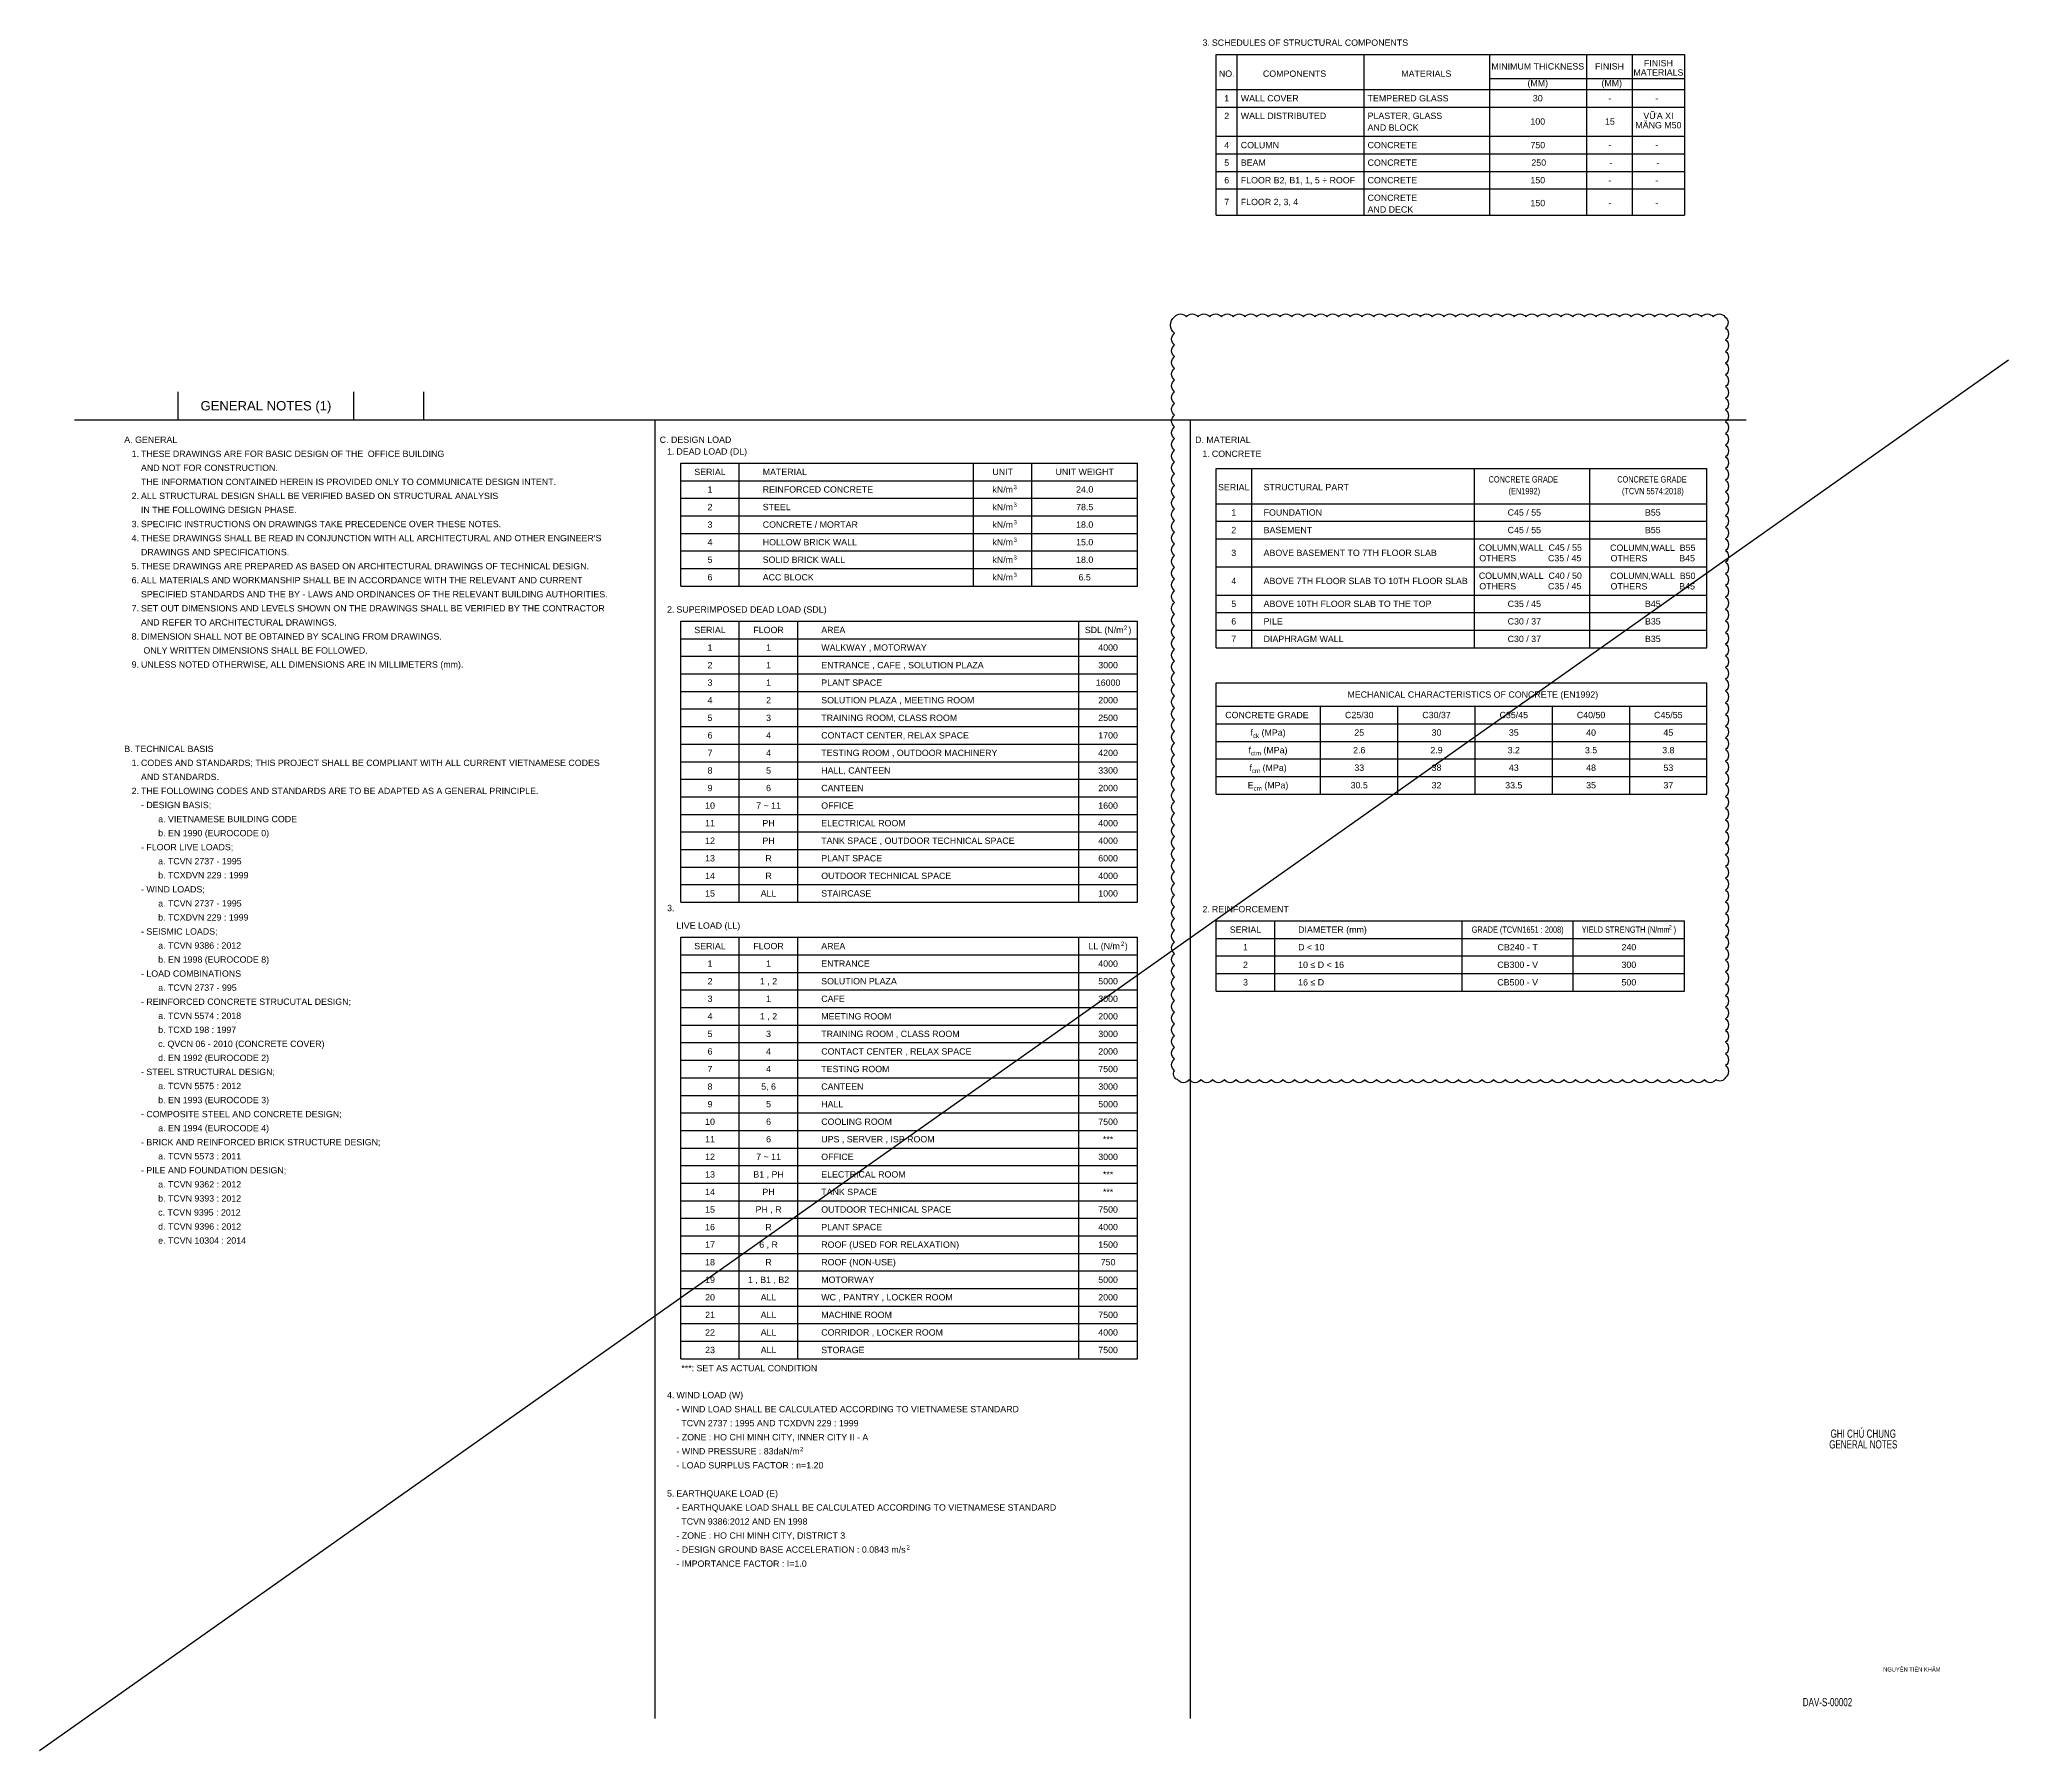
# Model space of a CAD drawing. Header units: millimetres. Extents: x -241424 to 696054, y -125618 to 93710.
# Drawn here: x -81274 to 2826, y -2 to 73079 of the extents above; entities that cross this region are included whole.
import ezdxf
from ezdxf.enums import TextEntityAlignment as Align

# ---------------------------------------------------------------- set-up
doc = ezdxf.new("R2010")
doc.units = ezdxf.units.MM
doc.header["$LTSCALE"] = 7
doc.layers.get('Defpoints').update_dxf_attribs({"color": 6, "linetype": 'CONTINUOUS'})
for name, color, linetype in [('CDC -TEXT KHUNG', 7, 'CONTINUOUS'), ('CDC_06_TEXT', 2, 'CONTINUOUS'), ('WAKU1', 5, 'CONTINUOUS'), ('WAKU2', 4, 'CONTINUOUS')]:
    doc.layers.add(name, color=color, linetype=linetype)
doc.layers.add('KCS_Plotter', color=11, linetype='CONTINUOUS', plot=False)
doc.styles.add('BIGTEXT', font='arial.ttf', dxfattribs={"width": 0.7})
doc.styles.add('DAVI', font='arial.ttf')
doc.styles.add('DAVI-0.8', font='arial.ttf', dxfattribs={"width": 0.8})
doc.styles.add('KT CDC', font='arial.ttf', dxfattribs={"width": 0.85, "height": 200})
doc.styles.add('SMTEXT', font='arial.ttf', dxfattribs={"width": 0.75})

msp = doc.modelspace()

# ---------------------------------------------------------------- linework, layer by layer
at = {"layer": 'Defpoints', "color": 1}
msp.add_lwpolyline([(-32790.1, 61227, -0.5205671), (-32290.1, 61227, -0.5205671), (-31790.1, 61227, -0.5205671), (-31290.1, 61227, -0.5205671), (-30790.1, 61227, -0.5205671), (-30290.1, 61227, -0.5205671), (-29790.1, 61227, -0.5205671), (-29290.1, 61227, -0.5205671), (-28790.1, 61227, -0.5205671), (-28290.1, 61227, -0.5205671), (-27790.1, 61227, -0.5205671), (-27290.1, 61227, -0.5205671), (-26790.1, 61227, -0.5205671), (-26290.1, 61227, -0.5205671), (-25790.1, 61227, -0.5205671), (-25290.1, 61227, -0.5205671), (-24790.1, 61227, -0.5205671), (-24290.1, 61227, -0.5205671), (-23790.1, 61227, -0.5205671), (-23290.1, 61227, -0.5205671), (-22790.1, 61227, -0.5205671), (-22290.1, 61227, -0.5205671), (-21790.1, 61227, -0.5205671), (-21290.1, 61227, -0.5205671), (-20790.1, 61227, -0.5205671), (-20290.1, 61227, -0.5205671), (-19790.1, 61227, -0.5205671), (-19290.1, 61227, -0.5205671), (-18790.1, 61227, -0.5205671), (-18290.1, 61227, -0.5205671), (-17790.1, 61227, -0.5205671), (-17290.1, 61227, -0.5205671), (-16790.1, 61227, -0.5205671), (-16290.1, 61227, -0.5205671), (-15790.1, 61227, -0.5205671), (-15290.1, 61227, -0.5205671), (-14790.1, 61227, -0.5205671), (-14290.1, 61227, -0.5205671), (-13790.1, 61227, -0.5205671), (-13290.1, 61227, -0.5205671), (-12790.1, 61227, -0.5205671), (-12290.1, 61227, -0.5205671), (-11790.1, 61227, -0.5205671), (-11290.1, 61227, -0.5205671), (-10790.1, 61227, -0.5205671), (-10290.1, 61227, -0.5205671), (-9790.1, 61227, -0.5205671), (-9290.1, 61227, -0.5205671), (-9265.6, 60751.4, -0.5205671), (-9265.6, 60251.4, -0.5205671), (-9265.6, 59751.4, -0.5205671), (-9265.6, 59251.4, -0.5205671), (-9265.6, 58751.4, -0.5205671), (-9265.6, 58251.4, -0.5205671), (-9265.6, 57751.4, -0.5205671), (-9265.6, 57251.4, -0.5205671), (-9265.6, 56751.4, -0.5205671), (-9265.6, 56251.4, -0.5205671), (-9265.6, 55751.4, -0.5205671), (-9265.6, 55251.4, -0.5205671), (-9265.6, 54751.4, -0.5205671), (-9265.6, 54251.4, -0.5205671), (-9265.6, 53751.4, -0.5205671), (-9265.6, 53251.4, -0.5205671), (-9265.6, 52751.4, -0.5205671), (-9265.6, 52251.4, -0.5205671), (-9265.6, 51751.4, -0.5205671), (-9265.6, 51251.4, -0.5205671), (-9265.6, 50751.4, -0.5205671), (-9265.6, 50251.4, -0.5205671), (-9265.6, 49751.4, -0.5205671), (-9265.6, 49251.4, -0.5205671), (-9265.6, 48751.4, -0.5205671), (-9265.6, 48251.4, -0.5205671), (-9265.6, 47751.4, -0.5205671), (-9265.6, 47251.4, -0.5205671), (-9265.6, 46751.4, -0.5205671), (-9265.6, 46251.4, -0.5205671), (-9265.6, 45751.4, -0.5205671), (-9265.6, 45251.4, -0.5205671), (-9265.6, 44751.4, -0.5205671), (-9265.6, 44251.4, -0.5205671), (-9265.6, 43751.4, -0.5205671), (-9265.6, 43251.4, -0.5205671), (-9265.6, 42751.4, -0.5205671), (-9265.6, 42251.4, -0.5205671), (-9265.6, 41751.4, -0.5205671), (-9265.6, 41251.4, -0.5205671), (-9265.6, 40751.4, -0.5205671), (-9265.6, 40251.4, -0.5205671), (-9265.6, 39751.4, -0.5205671), (-9265.6, 39251.4, -0.5205671), (-9265.6, 38751.4, -0.5205671), (-9265.6, 38251.4, -0.5205671), (-9265.6, 37751.4, -0.5205671), (-9265.6, 37251.4, -0.5205671), (-9265.6, 36751.4, -0.5205671), (-9265.6, 36251.4, -0.5205671), (-9265.6, 35751.4, -0.5205671), (-9265.6, 35251.4, -0.5205671), (-9265.6, 34751.4, -0.5205671), (-9265.6, 34251.4, -0.5205671), (-9265.6, 33751.4, -0.5205671), (-9265.6, 33251.4, -0.5205671), (-9265.6, 32751.4, -0.5205671), (-9265.6, 32251.4, -0.5205671), (-9265.6, 31751.4, -0.5205671), (-9265.6, 31251.4, -0.5205671), (-9265.6, 30751.4, -0.5205671), (-9265.6, 30251.4, -0.5205671), (-9265.6, 29751.4, -0.5205671), (-9265.6, 29251.4, -0.5205671), (-9265.6, 28751.4, -0.5205671), (-9667.5, 28653.3, -0.5205671), (-10167.5, 28653.3, -0.5205671), (-10667.5, 28653.3, -0.5205671), (-11167.5, 28653.3, -0.5205671), (-11667.5, 28653.3, -0.5205671), (-12167.5, 28653.3, -0.5205671), (-12667.5, 28653.3, -0.5205671), (-13167.5, 28653.3, -0.5205671), (-13667.5, 28653.3, -0.5205671), (-14167.5, 28653.3, -0.5205671), (-14667.5, 28653.3, -0.5205671), (-15167.5, 28653.3, -0.5205671), (-15667.5, 28653.3, -0.5205671), (-16167.5, 28653.3, -0.5205671), (-16667.5, 28653.3, -0.5205671), (-17167.5, 28653.3, -0.5205671), (-17667.5, 28653.3, -0.5205671), (-18167.5, 28653.3, -0.5205671), (-18667.5, 28653.3, -0.5205671), (-19167.5, 28653.3, -0.5205671), (-19667.5, 28653.3, -0.5205671), (-20167.5, 28653.3, -0.5205671), (-20667.5, 28653.3, -0.5205671), (-21167.5, 28653.3, -0.5205671), (-21667.5, 28653.3, -0.5205671), (-22167.5, 28653.3, -0.5205671), (-22667.5, 28653.3, -0.5205671), (-23167.5, 28653.3, -0.5205671), (-23667.5, 28653.3, -0.5205671), (-24167.5, 28653.3, -0.5205671), (-24667.5, 28653.3, -0.5205671), (-25167.5, 28653.3, -0.5205671), (-25667.5, 28653.3, -0.5205671), (-26167.5, 28653.3, -0.5205671), (-26667.5, 28653.3, -0.5205671), (-27167.5, 28653.3, -0.5205671), (-27667.5, 28653.3, -0.5205671), (-28167.5, 28653.3, -0.5205671), (-28667.5, 28653.3, -0.5205671), (-29167.5, 28653.3, -0.5205671), (-29667.5, 28653.3, -0.5205671), (-30167.5, 28653.3, -0.5205671), (-30667.5, 28653.3, -0.5205671), (-31167.5, 28653.3, -0.5205671), (-31667.5, 28653.3, -0.5205671), (-32167.5, 28653.3, -0.5205671), (-32667.5, 28653.3, -0.5205671), (-32790.1, 29030.7, -0.5205671), (-32790.1, 29530.7, -0.5205671), (-32790.1, 30030.7, -0.5205671), (-32790.1, 30530.7, -0.5205671), (-32790.1, 31030.7, -0.5205671), (-32790.1, 31530.7, -0.5205671), (-32790.1, 32030.7, -0.5205671), (-32790.1, 32530.7, -0.5205671), (-32790.1, 33030.7, -0.5205671), (-32790.1, 33530.7, -0.5205671), (-32790.1, 34030.7, -0.5205671), (-32790.1, 34530.7, -0.5205671), (-32790.1, 35030.7, -0.5205671), (-32790.1, 35530.7, -0.5205671), (-32790.1, 36030.7, -0.5205671), (-32790.1, 36530.7, -0.5205671), (-32790.1, 37030.7, -0.5205671), (-32790.1, 37530.7, -0.5205671), (-32790.1, 38030.7, -0.5205671), (-32790.1, 38530.7, -0.5205671), (-32790.1, 39030.7, -0.5205671), (-32790.1, 39530.7, -0.5205671), (-32790.1, 40030.7, -0.5205671), (-32790.1, 40530.7, -0.5205671), (-32790.1, 41030.7, -0.5205671), (-32790.1, 41530.7, -0.5205671), (-32790.1, 42030.7, -0.5205671), (-32790.1, 42530.7, -0.5205671), (-32790.1, 43030.7, -0.5205671), (-32790.1, 43530.7, -0.5205671), (-32790.1, 44030.7, -0.5205671), (-32790.1, 44530.7, -0.5205671), (-32790.1, 45030.7, -0.5205671), (-32790.1, 45530.7, -0.5205671), (-32790.1, 46030.7, -0.5205671), (-32790.1, 46530.7, -0.5205671), (-32790.1, 47030.7, -0.5205671), (-32790.1, 47530.7, -0.5205671), (-32790.1, 48030.7, -0.5205671), (-32790.1, 48530.7, -0.5205671), (-32790.1, 49030.7, -0.5205671), (-32790.1, 49530.7, -0.5205671), (-32790.1, 50030.7, -0.5205671), (-32790.1, 50530.7, -0.5205671), (-32790.1, 51030.7, -0.5205671), (-32790.1, 51530.7, -0.5205671), (-32790.1, 52030.7, -0.5205671), (-32790.1, 52530.7, -0.5205671), (-32790.1, 53030.7, -0.5205671), (-32790.1, 53530.7, -0.5205671), (-32790.1, 54030.7, -0.5205671), (-32790.1, 54530.7, -0.5205671), (-32790.1, 55030.7, -0.5205671), (-32790.1, 55530.7, -0.5205671), (-32790.1, 56030.7, -0.5205671), (-32790.1, 56530.7, -0.5205671), (-32790.1, 57030.7, -0.5205671), (-32790.1, 57530.7, -0.5205671), (-32790.1, 58030.7, -0.5205671), (-32790.1, 58530.7, -0.5205671), (-32790.1, 59030.7, -0.5205671), (-32790.1, 59530.7, -0.5205671), (-32790.1, 60030.7, -0.5205671), (-32790.1, 60530.7, -0.5205671)], format="xyb", close=True, dxfattribs=at)
at = {"layer": 'KCS_Plotter'}
msp.add_line((-81274, -2.5), (2826, 59397.5), dxfattribs=at)
at = {"layer": 'WAKU1'}
for p, q in [((-75349.2, 56832.3), (-75349.2, 58032.3)), ((-67849.2, 56832.3), (-67849.2, 58032.3)), ((-64849.2, 56832.3), (-64849.2, 58032.3)), ((-79774, 56832.3), (-8386, 56832.3)), ((-54982.6, 1362.7), (-54982.6, 56832.3)), ((-32115.9, 1362.7), (-32115.9, 56832.3))]:
    msp.add_line(p, q, dxfattribs=at)
at = {"layer": 'WAKU2'}
for p, q in [((-31015.9, 72440.3), (-11015.9, 72440.3)), ((-31015.9, 65565.3), (-31015.9, 72440.3)), ((-30115.9, 65565.3), (-30115.9, 72440.3)), ((-24700.4, 65565.3), (-24700.4, 72440.3)), ((-19328, 65565.3), (-19328, 72440.3)), ((-15200.9, 72440.3), (-15200.9, 65565.3)), ((-13257.7, 72440.3), (-13257.7, 65565.3)), ((-11015.9, 72440.3), (-11015.9, 65565.3)), ((-31015.9, 70940.3), (-11015.9, 70940.3)), ((-19328, 71415.3), (-11015.9, 71415.3)), ((-31015.9, 70190.3), (-11015.9, 70190.3)), ((-31015.9, 68940.3), (-11015.9, 68940.3)), ((-31015.9, 68190.3), (-11015.9, 68190.3)), ((-31015.9, 67440.3), (-11015.9, 67440.3)), ((-31015.9, 66690.3), (-11015.9, 66690.3)), ((-31015.9, 65565.3), (-11015.9, 65565.3)), ((-53882.6, 54982.3), (-34382.6, 54982.3)), ((-53882.6, 49732.3), (-53882.6, 54982.3)), ((-51382.6, 49732.3), (-51382.6, 54982.3)), ((-41382.6, 49732.3), (-41382.6, 54982.3)), ((-38882.6, 49732.3), (-38882.6, 54982.3)), ((-34382.6, 49732.3), (-34382.6, 54982.3)), ((-31015.9, 47100.3), (-31015.9, 54750.3)), ((-31015.9, 54750.3), (-10056.3, 54750.3)), ((-29490.9, 47100.3), (-29490.9, 54750.3)), ((-19981.4, 47100.3), (-19981.4, 54750.3)), ((-15056.3, 47100.3), (-15056.3, 54750.3)), ((-10056.3, 47100.3), (-10056.3, 54750.3)), ((-53882.6, 54232.3), (-34382.6, 54232.3)), ((-53882.6, 53482.3), (-34382.6, 53482.3)), ((-31015.9, 53250.3), (-10056.3, 53250.3)), ((-53882.6, 52732.3), (-34382.6, 52732.3)), ((-31015.9, 52500.3), (-10056.3, 52500.3)), ((-53882.6, 51982.3), (-34382.6, 51982.3)), ((-31015.9, 51750.3), (-10056.3, 51750.3)), ((-53882.6, 51232.3), (-34382.6, 51232.3)), ((-53882.6, 50482.3), (-34382.6, 50482.3)), ((-31015.9, 50550.3), (-10056.3, 50550.3)), ((-53882.6, 49732.3), (-34382.6, 49732.3)), ((-31015.9, 49350.3), (-10056.3, 49350.3)), ((-53882.6, 48232.3), (-34382.6, 48232.3)), ((-53882.6, 36232.3), (-53882.6, 48232.3)), ((-51382.6, 36232.3), (-51382.6, 48232.3)), ((-48882.6, 36232.3), (-48882.6, 48232.3)), ((-36882.6, 36232.3), (-36882.6, 48232.3)), ((-34382.6, 36232.3), (-34382.6, 48232.3)), ((-31015.9, 48600.3), (-10056.3, 48600.3)), ((-53882.6, 47482.3), (-34382.6, 47482.3)), ((-31015.9, 47850.3), (-10056.3, 47850.3)), ((-31015.9, 47100.3), (-10056.3, 47100.3)), ((-53882.6, 46732.3), (-34382.6, 46732.3)), ((-53882.6, 45982.3), (-34382.6, 45982.3)), ((-31015.9, 45600.3), (-10056.3, 45600.3)), ((-31015.9, 40850.3), (-31015.9, 45600.3)), ((-10056.3, 40850.3), (-10056.3, 45600.3)), ((-53882.6, 45232.3), (-34382.6, 45232.3)), ((-31015.9, 44600.3), (-10056.3, 44600.3)), ((-26556.3, 40850.3), (-26556.3, 44600.3)), ((-23256.3, 40850.3), (-23256.3, 44600.3)), ((-19956.3, 40850.3), (-19956.3, 44600.3)), ((-16656.3, 40850.3), (-16656.3, 44600.3)), ((-13356.3, 40850.3), (-13356.3, 44600.3)), ((-53882.6, 44482.3), (-34382.6, 44482.3)), ((-53882.6, 43732.3), (-34382.6, 43732.3)), ((-31015.9, 43850.3), (-10056.3, 43850.3)), ((-53882.6, 42982.3), (-34382.6, 42982.3)), ((-31015.9, 43100.3), (-10056.3, 43100.3)), ((-53882.6, 42232.3), (-34382.6, 42232.3)), ((-31015.9, 42350.3), (-10056.3, 42350.3)), ((-53882.6, 41482.3), (-34382.6, 41482.3)), ((-31015.9, 41600.3), (-10056.3, 41600.3)), ((-53882.6, 40732.3), (-34382.6, 40732.3)), ((-31015.9, 40850.3), (-10056.3, 40850.3)), ((-53882.6, 39982.3), (-34382.6, 39982.3)), ((-53882.6, 39232.3), (-34382.6, 39232.3)), ((-53882.6, 39232.3), (-34382.6, 39232.3)), ((-53882.6, 38482.3), (-34382.6, 38482.3)), ((-53882.6, 37732.3), (-34382.6, 37732.3)), ((-53882.6, 36982.3), (-34382.6, 36982.3)), ((-53882.6, 36232.3), (-34382.6, 36232.3)), ((-31015.9, 35434.4), (-11015.9, 35434.4)), ((-31015.9, 32434.4), (-31015.9, 35434.4)), ((-28515.9, 32434.4), (-28515.9, 35434.4)), ((-20515.9, 32434.4), (-20515.9, 35434.4)), ((-15765.9, 32434.4), (-15765.9, 35434.4)), ((-11015.9, 32434.4), (-11015.9, 35434.4)), ((-53882.6, 34732.3), (-34382.6, 34732.3)), ((-53882.6, 16732.3), (-53882.6, 34732.3)), ((-51382.6, 16732.3), (-51382.6, 34732.3)), ((-48882.6, 16732.3), (-48882.6, 34732.3)), ((-36882.6, 16732.3), (-36882.6, 34732.3)), ((-34382.6, 16732.3), (-34382.6, 34732.3)), ((-31015.9, 34684.4), (-11015.9, 34684.4)), ((-53882.6, 33982.3), (-34382.6, 33982.3)), ((-31015.9, 33934.4), (-11015.9, 33934.4)), ((-53882.6, 33232.3), (-34382.6, 33232.3)), ((-31015.9, 33184.4), (-11015.9, 33184.4)), ((-53882.6, 32482.3), (-34382.6, 32482.3)), ((-31015.9, 32434.4), (-11015.9, 32434.4)), ((-53882.6, 31732.3), (-34382.6, 31732.3)), ((-53882.6, 30982.3), (-34382.6, 30982.3)), ((-53882.6, 30232.3), (-34382.6, 30232.3)), ((-53882.6, 29482.3), (-34382.6, 29482.3)), ((-53882.6, 28732.3), (-34382.6, 28732.3)), ((-53882.6, 27982.3), (-34382.6, 27982.3)), ((-53882.6, 27232.3), (-34382.6, 27232.3)), ((-53882.6, 26482.3), (-34382.6, 26482.3)), ((-53882.6, 26482.3), (-34382.6, 26482.3)), ((-53882.6, 25732.3), (-34382.6, 25732.3)), ((-53882.6, 24982.3), (-34382.6, 24982.3)), ((-53882.6, 24232.3), (-34382.6, 24232.3)), ((-53882.6, 23482.3), (-34382.6, 23482.3)), ((-53882.6, 22732.3), (-34382.6, 22732.3)), ((-53882.6, 21982.3), (-34382.6, 21982.3)), ((-53882.6, 21232.3), (-34382.6, 21232.3)), ((-53882.6, 20482.3), (-34382.6, 20482.3)), ((-53882.6, 19732.3), (-34382.6, 19732.3)), ((-53882.6, 18982.3), (-34382.6, 18982.3)), ((-53882.6, 18982.3), (-34382.6, 18982.3)), ((-53882.6, 18232.3), (-34382.6, 18232.3)), ((-53882.6, 17482.3), (-34382.6, 17482.3)), ((-53882.6, 16732.3), (-34382.6, 16732.3))]:
    msp.add_line(p, q, dxfattribs=at)

# ---------------------------------------------------------------- texts
at = {"layer": 'CDC -TEXT KHUNG', "style": 'KT CDC', "width": 0.85}
msp.add_text('NGUYỄN TIẾN KHẢM', height=180, dxfattribs=at).set_placement((-2529.8, 3376))
at = {"layer": 'CDC_06_TEXT', "style": 'DAVI'}
for s, p in [('   3.', (-31915.9, 72940.3)), ('   SCHEDULES OF STRUCTURAL COMPONENTS', (-31515.9, 72940.3)), ('WALL COVER', (-29965.9, 70565.3)), ('TEMPERED GLASS', (-24550.4, 70565.3)), ('WALL DISTRIBUTED', (-29965.9, 69815.3)), ('PLASTER, GLASS', (-24550.4, 69815.3)), ('AND BLOCK', (-24550.4, 69315.3)), ('COLUMN', (-29965.9, 68565.3)), ('CONCRETE', (-24550.4, 68565.3)), ('BEAM', (-29965.9, 67815.3)), ('CONCRETE', (-24550.4, 67815.3)), ('FLOOR B2, B1, 1, 5 ÷ ROOF', (-29965.9, 67065.3)), ('CONCRETE', (-24550.4, 67065.3)), ('CONCRETE', (-24550.4, 66315.3)), ('FLOOR 2, 3, 4', (-29965.9, 66135)), ('AND DECK', (-24550.4, 65815.3)), ('A. GENERAL', (-77649.2, 55982.3)), ('   1.', (-77649.2, 55382.3)), ('   THESE DRAWINGS ARE FOR BASIC DESIGN OF THE ', (-77249.2, 55382.3)), ('OFFICE BUILDING', (-67249.2, 55382.3)), ('C. DESIGN LOAD', (-54782.6, 55982.3)), ('   1.', (-54782.6, 55482.3)), ('   DEAD LOAD (DL)', (-54382.6, 55482.3)), ('D. MATERIAL', (-31915.9, 55982.3)), ('   1.', (-31915.9, 55382.3)), ('   CONCRETE', (-31515.9, 55382.3)), ('   AND NOT FOR CONSTRUCTION. ', (-77249.2, 54782.3)), ('MATERIAL', (-50382.6, 54607.3)), ('   THE INFORMATION CONTAINED HEREIN IS PROVIDED ONLY TO COMMUNICATE DESIGN INTENT.', (-77249.2, 54182.3)), ('REINFORCED CONCRETE ', (-50382.6, 53857.3)), ('STRUCTURAL PART', (-28990.9, 53954.2)), ('   2.', (-77649.2, 53582.3)), ('   ALL STRUCTURAL DESIGN SHALL BE VERIFIED BASED ON STRUCTURAL ANALYSIS ', (-77249.2, 53582.3)), ('   IN THE FOLLOWING DESIGN PHASE.', (-77249.2, 52982.3)), ('STEEL ', (-50382.6, 53107.3)), ('FOUNDATION', (-28990.9, 52875.3)), ('   3.', (-77649.2, 52382.3)), ('   SPECIFIC INSTRUCTIONS ON DRAWINGS TAKE PRECEDENCE OVER THESE NOTES. ', (-77249.2, 52382.3)), ('CONCRETE / MORTAR', (-50382.6, 52357.3)), ('BASEMENT', (-28990.9, 52125.3)), ('   4.', (-77649.2, 51782.3)), ("   THESE DRAWINGS SHALL BE READ IN CONJUNCTION WITH ALL ARCHITECTURAL AND OTHER ENGINEER'S", (-77249.2, 51782.3)), ('   DRAWINGS AND SPECIFICATIONS.', (-77249.2, 51182.3)), ('HOLLOW BRICK WALL', (-50382.6, 51607.3)), ('   5.', (-77649.2, 50582.3)), ('   THESE DRAWINGS ARE PREPARED AS BASED ON ARCHITECTURAL DRAWINGS OF TECHNICAL DESIGN.  ', (-77249.2, 50582.3)), ('SOLID BRICK WALL', (-50382.6, 50857.3)), ('ABOVE BASEMENT TO 7TH FLOOR SLAB', (-28990.9, 51150.3)), ('   6.', (-77649.2, 49982.3)), ('   ALL MATERIALS AND WORKMANSHIP SHALL BE IN ACCORDANCE WITH THE RELEVANT AND CURRENT ', (-77249.2, 49982.3)), ('ACC BLOCK ', (-50382.6, 50107.3)), ('ABOVE 7TH FLOOR SLAB TO 10TH FLOOR SLAB', (-28990.9, 49950.3)), ('   7.', (-77649.2, 48782.3)), ('   SPECIFIED STANDARDS AND THE BY - LAWS AND ORDINANCES OF THE RELEVANT BUILDING AUTHORITIES.', (-77249.2, 49382.3)), ('   SET OUT DIMENSIONS AND LEVELS SHOWN ON THE DRAWINGS SHALL BE VERIFIED BY THE CONTRACTOR', (-77249.2, 48782.3)), ('   2.', (-54782.6, 48732.3)), ('   SUPERIMPOSED DEAD LOAD (SDL)', (-54382.6, 48732.3)), ('ABOVE 10TH FLOOR SLAB TO THE TOP', (-28990.9, 48975.3)), ('   AND REFER TO ARCHITECTURAL DRAWINGS.', (-77249.2, 48182.3)), ('AREA', (-47882.6, 47857.3)), ('PILE', (-28990.9, 48225.3)), ('   8.', (-77649.2, 47582.3)), ('   DIMENSION SHALL NOT BE OBTAINED BY SCALING FROM DRAWINGS. ', (-77249.2, 47582.3)), ('    ONLY WRITTEN DIMENSIONS SHALL BE FOLLOWED.', (-77249.2, 46982.3)), ('WALKWAY , MOTORWAY', (-47882.6, 47107.3)), ('DIAPHRAGM WALL', (-28990.9, 47475.3)), ('   9.', (-77649.2, 46382.3)), ('   UNLESS NOTED OTHERWISE, ALL DIMENSIONS ARE IN MILLIMETERS (mm).', (-77249.2, 46382.3)), ('ENTRANCE , CAFE , SOLUTION PLAZA', (-47882.6, 46357.3)), ('PLANT SPACE', (-47882.6, 45607.3)), ('SOLUTION PLAZA , MEETING ROOM', (-47882.6, 44857.3)), ('TRAINING ROOM, CLASS ROOM', (-47882.6, 44107.3)), ('B. TECHNICAL BASIS', (-77649.2, 42782.3)), ('CONTACT CENTER, RELAX SPACE', (-47882.6, 43357.3)), ('   1.', (-77649.2, 42182.3)), ('   CODES AND STANDARDS; THIS PROJECT SHALL BE COMPLIANT WITH ALL CURRENT VIETNAMESE CODES ', (-77249.2, 42182.3)), ('TESTING ROOM , OUTDOOR MACHINERY', (-47882.6, 42607.3)), ('   AND STANDARDS.', (-77249.2, 41582.3)), ('CANTEEN', (-47882.6, 41107.3)), ('HALL, CANTEEN', (-47882.6, 41857.3)), ('   2.', (-77649.2, 40982.3)), ('   THE FOLLOWING CODES AND STANDARDS ARE TO BE ADAPTED AS A GENERAL PRINCIPLE. ', (-77249.2, 40982.3)), ('   - DESIGN BASIS; ', (-77249.2, 40382.3)), ('OFFICE', (-47882.6, 40357.3)), ('          a. VIETNAMESE BUILDING CODE', (-77249.2, 39782.3)), ('ELECTRICAL ROOM', (-47882.6, 39607.3)), ('   - FLOOR LIVE LOADS;', (-77249.2, 38582.3)), ('          b. EN 1990 (EUROCODE 0)', (-77249.2, 39182.3)), ('TANK SPACE , OUTDOOR TECHNICAL SPACE', (-47882.6, 38857.3)), ('          a. TCVN 2737 - 1995', (-77249.2, 37982.3)), ('PLANT SPACE', (-47882.6, 38107.3)), ('          b. TCXDVN 229 : 1999', (-77249.2, 37382.3)), ('OUTDOOR TECHNICAL SPACE', (-47882.6, 37357.3)), ('   - WIND LOADS; ', (-77249.2, 36782.3)), ('          a. TCVN 2737 - 1995', (-77249.2, 36182.3)), ('STAIRCASE', (-47882.6, 36607.3)), ('          b. TCXDVN 229 : 1999', (-77249.2, 35582.3)), ('   3.', (-54782.6, 35982.3)), ('   LIVE LOAD (LL)', (-54382.6, 35232.3)), ('   2.', (-31915.9, 35934.4)), ('   REINFORCEMENT ', (-31515.9, 35934.4)), ('   - SEISMIC LOADS;', (-77249.2, 34982.3)), ('          a. TCVN 9386 : 2012', (-77249.2, 34382.3)), ('AREA', (-47882.6, 34357.3)), ('DIAMETER (mm)', (-27515.9, 35059.4)), ('          b. EN 1998 (EUROCODE 8)', (-77249.2, 33782.3)), ('ENTRANCE', (-47882.6, 33607.3)), ('10 ≤ D < 16', (-27515.9, 33559.4)), ('D < 10', (-27515.9, 34309.4)), ('   - LOAD COMBINATIONS', (-77249.2, 33182.3)), ('SOLUTION PLAZA', (-47882.6, 32857.3)), ('16 ≤ D ', (-27515.9, 32809.4)), ('   - REINFORCED CONCRETE STRUCUTAL DESIGN; ', (-77249.2, 31982.3)), ('          a. TCVN 2737 - 995', (-77249.2, 32582.3)), ('CAFE', (-47882.6, 32107.3)), ('          a. TCVN 5574 : 2018', (-77249.2, 31382.3)), ('MEETING ROOM', (-47882.6, 31357.3)), ('          c. QVCN 06 - 2010 (CONCRETE COVER)', (-77249.2, 30182.3)), ('          b. TCXD 198 : 1997', (-77249.2, 30782.3)), ('TRAINING ROOM , CLASS ROOM', (-47882.6, 30607.3)), ('          d. EN 1992 (EUROCODE 2)', (-77249.2, 29582.3)), ('CONTACT CENTER , RELAX SPACE', (-47882.6, 29857.3)), ('   - STEEL STRUCTURAL DESIGN; ', (-77249.2, 28982.3)), ('TESTING ROOM', (-47882.6, 29107.3)), ('          a. TCVN 5575 : 2012', (-77249.2, 28382.3)), ('          b. EN 1993 (EUROCODE 3)', (-77249.2, 27782.3)), ('CANTEEN', (-47882.6, 28357.3)), ('   - COMPOSITE STEEL AND CONCRETE DESIGN; ', (-77249.2, 27182.3)), ('COOLING ROOM', (-47882.6, 26857.3)), ('HALL', (-47882.6, 27607.3)), ('   - BRICK AND REINFORCED BRICK STRUCTURE DESIGN; ', (-77249.2, 25982.3)), ('          a. EN 1994 (EUROCODE 4)', (-77249.2, 26582.3)), ('UPS , SERVER , ISP ROOM', (-47882.6, 26107.3)), ('          a. TCVN 5573 : 2011', (-77249.2, 25382.3)), ('OFFICE', (-47882.6, 25357.3)), ('   - PILE AND FOUNDATION DESIGN; ', (-77249.2, 24782.3)), ('ELECTRICAL ROOM', (-47882.6, 24607.3)), ('          a. TCVN 9362 : 2012', (-77249.2, 24182.3)), ('          b. TCVN 9393 : 2012', (-77249.2, 23582.3)), ('TANK SPACE', (-47882.6, 23857.3)), ('          c. TCVN 9395 : 2012', (-77249.2, 22982.3)), ('OUTDOOR TECHNICAL SPACE', (-47882.6, 23107.3)), ('          d. TCVN 9396 : 2012', (-77249.2, 22382.3)), ('          e. TCVN 10304 : 2014', (-77249.2, 21782.3)), ('PLANT SPACE', (-47882.6, 22357.3)), ('ROOF (USED FOR RELAXATION)', (-47882.6, 21607.3)), ('ROOF (NON-USE)', (-47882.6, 20857.3)), ('MOTORWAY', (-47882.6, 20107.3)), ('WC , PANTRY , LOCKER ROOM', (-47882.6, 19357.3)), ('MACHINE ROOM', (-47882.6, 18607.3)), ('CORRIDOR , LOCKER ROOM', (-47882.6, 17857.3)), ('STORAGE', (-47882.6, 17107.3)), ('     ***: SET AS ACTUAL CONDITION', (-54382.6, 16332.3)), ('   4.', (-54782.6, 15182.3)), ('   WIND LOAD (W)', (-54382.6, 15182.3)), ('   - WIND LOAD SHALL BE CALCULATED ACCORDING TO VIETNAMESE STANDARD ', (-54382.6, 14582.3)), ('   - ZONE : HO CHI MINH CITY, INNER CITY II - A', (-54382.6, 13382.3)), ('     TCVN 2737 : 1995 AND TCXDVN 229 : 1999', (-54382.6, 13982.3)), ('   - WIND PRESSURE : 83daN/m', (-54382.6, 12782.3)), ('   - LOAD SURPLUS FACTOR : n=1.20', (-54382.6, 12182.3)), ('   5.', (-54782.6, 10982.3)), ('   EARTHQUAKE LOAD (E)', (-54382.6, 10982.3)), ('   - EARTHQUAKE LOAD SHALL BE CALCULATED ACCORDING TO VIETNAMESE STANDARD ', (-54382.6, 10382.3)), ('   - ZONE : HO CHI MINH CITY, DISTRICT 3', (-54382.6, 9182.3)), ('     TCVN 9386:2012 AND EN 1998', (-54382.6, 9782.3)), ('   - DESIGN GROUND BASE ACCELERATION : 0.0843 m/s', (-54382.6, 8582.3)), ('   - IMPORTANCE FACTOR : I=1.0', (-54382.6, 7982.3))]:
    msp.add_text(s, height=270, dxfattribs=at).set_placement(p, align=Align.MIDDLE_LEFT)
for s, height, p in [('NO.', 270, (-30565.9, 71615.3)), ('COMPONENTS', 270, (-27669.4, 71615.3)), ('MATERIALS', 270, (-22042.3, 71615.3)), ('MINIMUM THICKNESS', 270, (-17281.5, 71928)), ('FINISH', 270, (-14219.9, 71928)), ('MATERIALS', 270, (-12129.9, 71665.3)), ('FINISH', 270, (-12129.9, 72065.3)), ('1', 270, (-30565.9, 70565.3)), ('(MM)', 270, (-17281.5, 71210.8)), ('30', 270, (-17281.5, 70565.3)), ('(MM)', 270, (-14122.4, 71210.8)), ('2', 270, (-30565.9, 69815.3)), ('-', 270, (-14202.1, 70565.3)), ('VỮA XI', 270, (-12129.9, 69815.3)), ('-', 270, (-12196.8, 70565.3)), ('100', 270, (-17281.5, 69573.3)), ('15', 270, (-14202.1, 69573.3)), ('MĂNG M50', 270, (-12129.9, 69415.3)), ('4', 270, (-30565.9, 68565.3)), ('750', 270, (-17281.5, 68565.3)), ('-', 270, (-14202.1, 68565.3)), ('-', 270, (-12196.8, 68565.3)), ('5', 270, (-30565.9, 67815.3)), ('250', 270, (-17241.3, 67815.3)), ('-', 270, (-14161.9, 67815.3)), ('-', 270, (-12156.6, 67815.3)), ('6', 270, (-30565.9, 67065.3)), ('150', 270, (-17281.5, 67065.3)), ('-', 270, (-14202.1, 67065.3)), ('-', 270, (-12196.8, 67065.3)), ('7', 270, (-30565.9, 66135)), ('150', 270, (-17281.5, 66089.8)), ('-', 270, (-14202.1, 66089.8)), ('-', 270, (-12196.8, 66089.8)), ('GENERAL NOTES (1)', 400, (-71599.2, 57432.3)), ('SERIAL', 270, (-52632.6, 54607.3)), ('UNIT', 270, (-40132.6, 54607.3)), ('UNIT WEIGHT', 270, (-36632.6, 54607.3)), ('1', 270, (-52632.6, 53857.3)), ('kN/m', 270, (-40132.6, 53857.3)), ('3', 180, (-39598.9, 53957.3)), ('24.0', 270, (-36632.6, 53857.3)), ('SERIAL', 270, (-30265.9, 53954.2)), ('2', 270, (-52632.6, 53107.3)), ('kN/m', 270, (-40132.6, 53107.3)), ('3', 180, (-39598.9, 53207.3)), ('78.5', 270, (-36632.6, 53107.3)), ('1', 270, (-30265.9, 52875.3)), ('C45 / 55', 270, (-17856.3, 52875.3)), ('B55', 270, (-12370.6, 52875.3)), ('3', 270, (-52632.6, 52357.3)), ('kN/m', 270, (-40132.6, 52357.3)), ('3', 180, (-39598.9, 52457.3)), ('18.0', 270, (-36632.6, 52357.3)), ('2', 270, (-30265.9, 52125.3)), ('C45 / 55', 270, (-17856.3, 52125.3)), ('B55', 270, (-12370.6, 52125.3)), ('4', 270, (-52632.6, 51607.3)), ('kN/m', 270, (-40132.6, 51607.3)), ('3', 180, (-39598.9, 51707.3)), ('15.0', 270, (-36632.6, 51607.3)), ('COLUMN,WALL  C45 / 55', 270, (-17598.9, 51375.3)), ('COLUMN,WALL  B55', 270, (-12370.6, 51371.1)), ('5', 270, (-52632.6, 50857.3)), ('kN/m', 270, (-40132.6, 50857.3)), ('3', 180, (-39598.9, 50957.3)), ('18.0', 270, (-36632.6, 50857.3)), ('3', 270, (-30265.9, 51150.3)), ('OTHERS             C35 / 45', 270, (-17598.9, 50925.3)), ('OTHERS             B45', 270, (-12370.6, 50921.1)), ('6', 270, (-52632.6, 50107.3)), ('kN/m', 270, (-40132.6, 50107.3)), ('3', 180, (-39598.9, 50207.3)), ('6.5', 270, (-36632.6, 50107.3)), ('4', 270, (-30265.9, 49950.3)), ('COLUMN,WALL  C40 / 50', 270, (-17598.9, 50175.3)), ('OTHERS             C35 / 45', 270, (-17598.9, 49725.3)), ('COLUMN,WALL  B50', 270, (-12369.2, 50171.1)), ('OTHERS             B45', 270, (-12370.6, 49721.1)), ('5', 270, (-30265.9, 48975.3)), ('C35 / 45', 270, (-17856.3, 48975.3)), ('B45', 270, (-12370.6, 48975.3)), ('SERIAL', 270, (-52632.6, 47857.3)), ('FLOOR', 270, (-50132.6, 47857.3)), ('SDL (N/m  )', 270, (-35632.6, 47857.3)), ('2', 180, (-34881.5, 47957.3)), ('6', 270, (-30265.9, 48225.3)), ('C30 / 37', 270, (-17856.3, 48225.3)), ('B35', 270, (-12369.2, 48225.3)), ('1', 270, (-52632.6, 47107.3)), ('1', 270, (-50132.6, 47107.3)), ('4000', 270, (-35632.6, 47107.3)), ('7', 270, (-30265.9, 47475.3)), ('C30 / 37', 270, (-17856.3, 47475.3)), ('B35', 270, (-12369.2, 47475.3)), ('2', 270, (-52632.6, 46357.3)), ('1', 270, (-50132.6, 46357.3)), ('3000', 270, (-35632.6, 46357.3)), ('3', 270, (-52632.6, 45607.3)), ('1', 270, (-50132.6, 45607.3)), ('16000', 270, (-35632.6, 45607.3)), ('4', 270, (-52632.6, 44857.3)), ('2', 270, (-50132.6, 44857.3)), ('2000', 270, (-35632.6, 44857.3)), ('MECHANICAL CHARACTERISTICS OF CONCRETE (EN1992)', 270, (-20056.3, 45100.3)), ('5', 270, (-52632.6, 44107.3)), ('3', 270, (-50132.6, 44107.3)), ('2500', 270, (-35632.6, 44107.3)), ('CONCRETE GRADE ', 270, (-28796, 44225.3)), ('C25/30', 270, (-24906.3, 44225.3)), ('C30/37', 270, (-21606.3, 44225.3)), ('C35/45', 270, (-18306.3, 44225.3)), ('C40/50', 270, (-15006.3, 44225.3)), ('C45/55', 270, (-11706.3, 44225.3)), ('6', 270, (-52632.6, 43357.3)), ('4', 270, (-50132.6, 43357.3)), ('1700', 270, (-35632.6, 43357.3)), ('25', 270, (-24906.3, 43475.3)), ('30', 270, (-21606.3, 43475.3)), ('35', 270, (-18306.3, 43475.3)), ('40', 270, (-15006.3, 43475.3)), ('45', 270, (-11706.3, 43475.3)), ('7', 270, (-52632.6, 42607.3)), ('4', 270, (-50132.6, 42607.3)), ('4200', 270, (-35632.6, 42607.3)), ('2.6', 270, (-24906.3, 42725.3)), ('33', 270, (-24906.3, 41975.3)), ('2.9', 270, (-21606.3, 42725.3)), ('38', 270, (-21606.3, 41975.3)), ('3.2', 270, (-18306.3, 42725.3)), ('43', 270, (-18306.3, 41975.3)), ('3.5', 270, (-15006.3, 42725.3)), ('48', 270, (-15006.3, 41975.3)), ('3.8', 270, (-11706.3, 42725.3)), ('53', 270, (-11706.3, 41975.3)), ('8', 270, (-52632.6, 41857.3)), ('9', 270, (-52632.6, 41107.3)), ('5', 270, (-50132.6, 41857.3)), ('6', 270, (-50132.6, 41107.3)), ('3300', 270, (-35632.6, 41857.3)), ('2000', 270, (-35632.6, 41107.3)), ('30.5', 270, (-24906.3, 41225.3)), ('32', 270, (-21606.3, 41225.3)), ('33.5', 270, (-18306.3, 41225.3)), ('35', 270, (-15006.3, 41225.3)), ('37', 270, (-11706.3, 41225.3)), ('10', 270, (-52632.6, 40357.3)), ('7 ~ 11', 270, (-50132.6, 40357.3)), ('1600', 270, (-35632.6, 40357.3)), ('11', 270, (-52632.6, 39607.3)), ('PH', 270, (-50132.6, 39607.3)), ('4000', 270, (-35632.6, 39607.3)), ('12', 270, (-52632.6, 38857.3)), ('PH', 270, (-50132.6, 38857.3)), ('4000', 270, (-35632.6, 38857.3)), ('13', 270, (-52632.6, 38107.3)), ('R', 270, (-50132.6, 38107.3)), ('6000', 270, (-35632.6, 38107.3)), ('14', 270, (-52632.6, 37357.3)), ('R', 270, (-50132.6, 37357.3)), ('4000', 270, (-35632.6, 37357.3)), ('15', 270, (-52632.6, 36607.3)), ('ALL', 270, (-50132.6, 36607.3)), ('1000', 270, (-35632.6, 36607.3)), ('SERIAL', 270, (-52632.6, 34357.3)), ('FLOOR', 270, (-50132.6, 34357.3)), ('LL (N/m  )', 270, (-35632.6, 34357.3)), ('2', 180, (-35011.5, 34457.3)), ('SERIAL', 270, (-29765.9, 35059.4)), ('2', 180, (-11627, 35159.4)), ('1', 270, (-52632.6, 33607.3)), ('1', 270, (-50132.6, 33607.3)), ('4000', 270, (-35632.6, 33607.3)), ('2', 270, (-29765.9, 33559.4)), ('1', 270, (-29765.9, 34309.4)), ('CB300 - V', 270, (-18140.9, 33559.4)), ('CB240 - T', 270, (-18140.9, 34309.4)), ('300', 270, (-13390.9, 33559.4)), ('240', 270, (-13390.9, 34309.4)), ('2', 270, (-52632.6, 32857.3)), ('1 , 2', 270, (-50132.6, 32857.3)), ('5000', 270, (-35632.6, 32857.3)), ('3', 270, (-29765.9, 32809.4)), ('CB500 - V', 270, (-18140.9, 32809.4)), ('500', 270, (-13390.9, 32809.4)), ('3', 270, (-52632.6, 32107.3)), ('1', 270, (-50132.6, 32107.3)), ('3000', 270, (-35632.6, 32107.3)), ('4', 270, (-52632.6, 31357.3)), ('1 , 2', 270, (-50132.6, 31357.3)), ('2000', 270, (-35632.6, 31357.3)), ('5', 270, (-52632.6, 30607.3)), ('3', 270, (-50132.6, 30607.3)), ('3000', 270, (-35632.6, 30607.3)), ('6', 270, (-52632.6, 29857.3)), ('4', 270, (-50132.6, 29857.3)), ('2000', 270, (-35632.6, 29857.3)), ('7', 270, (-52632.6, 29107.3)), ('4', 270, (-50132.6, 29107.3)), ('7500', 270, (-35632.6, 29107.3)), ('8', 270, (-52632.6, 28357.3)), ('5, 6', 270, (-50132.6, 28357.3)), ('3000', 270, (-35632.6, 28357.3)), ('10', 270, (-52632.6, 26857.3)), ('9', 270, (-52632.6, 27607.3)), ('5', 270, (-50132.6, 27607.3)), ('6', 270, (-50132.6, 26857.3)), ('5000', 270, (-35632.6, 27607.3)), ('7500', 270, (-35632.6, 26857.3)), ('11', 270, (-52632.6, 26107.3)), ('6', 270, (-50132.6, 26107.3)), ('***', 270, (-35632.6, 26107.3)), ('12', 270, (-52632.6, 25357.3)), ('7 ~ 11', 270, (-50132.6, 25357.3)), ('3000', 270, (-35632.6, 25357.3)), ('13', 270, (-52632.6, 24607.3)), ('B1 , PH', 270, (-50132.6, 24607.3)), ('***', 270, (-35632.6, 24607.3)), ('14', 270, (-52632.6, 23857.3)), ('PH', 270, (-50132.6, 23857.3)), ('***', 270, (-35632.6, 23857.3)), ('15', 270, (-52632.6, 23107.3)), ('PH , R', 270, (-50132.6, 23107.3)), ('7500', 270, (-35632.6, 23107.3)), ('16', 270, (-52632.6, 22357.3)), ('R', 270, (-50132.6, 22357.3)), ('4000', 270, (-35632.6, 22357.3)), ('17', 270, (-52632.6, 21607.3)), ('6 , R', 270, (-50132.6, 21607.3)), ('1500', 270, (-35632.6, 21607.3)), ('18', 270, (-52632.6, 20857.3)), ('19', 270, (-52632.6, 20107.3)), ('1 , B1 , B2', 270, (-50132.6, 20107.3)), ('R', 270, (-50132.6, 20857.3)), ('5000', 270, (-35632.6, 20107.3)), ('750', 270, (-35632.6, 20857.3)), ('20', 270, (-52632.6, 19357.3)), ('ALL', 270, (-50132.6, 19357.3)), ('2000', 270, (-35632.6, 19357.3)), ('21', 270, (-52632.6, 18607.3)), ('ALL', 270, (-50132.6, 18607.3)), ('7500', 270, (-35632.6, 18607.3)), ('22', 270, (-52632.6, 17857.3)), ('ALL', 270, (-50132.6, 17857.3)), ('4000', 270, (-35632.6, 17857.3)), ('23', 270, (-52632.6, 17107.3)), ('ALL', 270, (-50132.6, 17107.3)), ('7500', 270, (-35632.6, 17107.3)), ('2', 180, (-48719.4, 12872.3)), ('2', 180, (-44170.5, 8672.3))]:
    msp.add_text(s, height=height, dxfattribs=at).set_placement(p, align=Align.MIDDLE_CENTER)
at = {"layer": 'CDC_06_TEXT', "style": 'DAVI-0.8', "width": 0.8}
for s, p in [('CONCRETE GRADE ', (-17856.3, 54289.6)), ('(EN1992)', (-17856.3, 53789.6)), ('CONCRETE GRADE ', (-12362.4, 54289.6)), ('(TCVN 5574:2018)', (-12368, 53789.6)), ('GRADE (TCVN1651 : 2008)', (-18140.9, 35059.4)), ('YIELD STRENGTH (N/mm  )', (-13390.9, 35059.4))]:
    msp.add_text(s, height=270, dxfattribs=at).set_placement(p, align=Align.MIDDLE_CENTER)
at = {"layer": 'CDC_06_TEXT', "color": 4, "style": 'BIGTEXT', "width": 0.7}
for s, p in [('GHI CHÚ CHUNG', (-3379.8, 13577.2)), ('GENERAL NOTES', (-3379.8, 13077.2))]:
    msp.add_text(s, height=350, dxfattribs=at).set_placement(p, align=Align.MIDDLE)
at = {"layer": 'CDC_06_TEXT', "color": 2, "linetype": 'ByBlock', "style": 'SMTEXT', "width": 0.7}
msp.add_text('DAV-S-00002', height=350, dxfattribs=at).set_placement((-4908.7, 2069), align=Align.MIDDLE)
at = {"layer": 'CDC_06_TEXT', "char_height": 270, "width": 2338.126, "attachment_point": 2, "style": 'DAVI'}
for s, insert in [('\\A1;f{\\H0.7x;\\S^ ck;} (MPa)', (-28802, 43610.3)), ('\\A1;f{\\H0.7x;\\S^ ctm;} (MPa)', (-28802, 42860.3)), ('\\A1;f{\\H0.7x;\\S^ cm;} (MPa)', (-28802, 42110.3)), ('\\A1;E{\\H0.7x;\\S^ cm;} (MPa)', (-28802, 41360.3))]:
    msp.add_mtext(s, dxfattribs=dict(at, insert=insert))

# ---------------------------------------------------------------- next in the draw order: wipeouts: each hides what was drawn before it
msp.add_wipeout([(-8083.1, 47066.3), (-706.5, 47066.3), (-706.5, 46123.2), (-8083.1, 46123.2)]).dxf.layer = 'CDC_06_TEXT'

doc.saveas('drawing.dxf')
